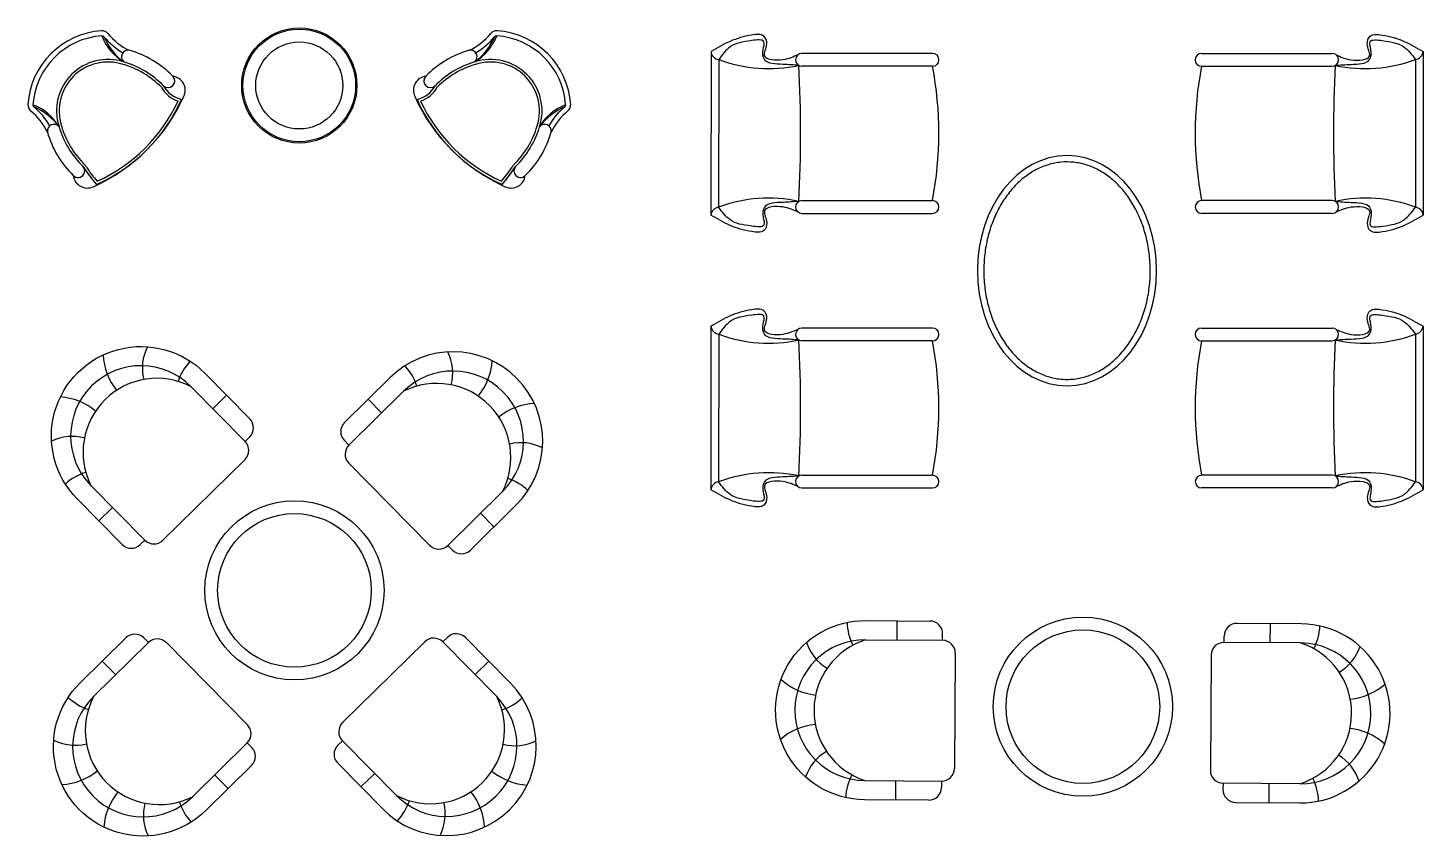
# Model space of a CAD drawing. Header units: inches. Extents: x -1722 to 16025, y 4938 to 18448.
# Drawn here: x -1713 to 3735, y 15289 to 18448 of the extents above; entities that cross this region are included whole.
import ezdxf

# ---------------------------------------------------------------- set-up
doc = ezdxf.new("R2010")
doc.units = ezdxf.units.IN
doc.header["$MEASUREMENT"] = 0
doc.layers.add('freecads.com', color=7, linetype='Continuous')

msp = doc.modelspace()

# ---------------------------------------------------------------- linework, layer by layer
at = {"layer": 'freecads.com'}
for p, q in [((954.6, 18355.4), (954.4, 17715.7)), ((984.5, 18323.9), (984.4, 17747.2)), ((1819.6, 18347.8), (1309.6, 18348)), ((2870.1, 18347.8), (3380.1, 18348)), ((3705.1, 18323.9), (3705.2, 17747.2)), ((3735.1, 18355.4), (3735.2, 17715.7)), ((1819.5, 18297.8), (1309.5, 18298)), ((2870.1, 18297.8), (3380.1, 18298)), ((1309.4, 17773), (1819.4, 17772.8)), ((3380.2, 17773), (2870.2, 17772.8)), ((1309.4, 17723), (1819.4, 17722.8)), ((3380.2, 17723), (2870.2, 17722.8)), ((954.5, 17282.3), (954.4, 16642.6)), ((1819.5, 17274.7), (1309.5, 17274.9)), ((2870.1, 17274.7), (3380.1, 17274.9)), ((3735.1, 17282.3), (3735.2, 16642.6)), ((984.5, 17250.8), (984.4, 16674.1)), ((1819.5, 17224.7), (1309.5, 17224.9)), ((2870.1, 17224.7), (3380.1, 17224.9)), ((3705.1, 17250.8), (3705.2, 16674.1)), ((-1075.1, 17045.6), (-864.6, 16831.9)), ((-936.9, 17012.2), (-990.3, 16959.5)), ((-245.6, 17027.7), (-459.4, 16817.2)), ((-384.4, 16996.4), (-331.7, 16942.9)), ((-864.6, 16831.9), (-846.8, 16849.4)), ((-459.4, 16817.2), (-476.9, 16835)), ((-865.1, 16761.2), (-1185.7, 16445.4)), ((-459.9, 16746.5), (-144.1, 16425.9)), ((1309.4, 16699.9), (1819.4, 16699.7)), ((3380.2, 16699.9), (2870.2, 16699.7)), ((-1466.9, 16659.6), (-1256.4, 16445.9)), ((140.3, 16635.9), (-73.4, 16425.4)), ((1309.4, 16649.9), (1819.4, 16649.7)), ((3380.2, 16649.9), (2870.2, 16649.7)), ((-1382.1, 16573.6), (-1435.6, 16520.9)), ((54.3, 16551.1), (106.9, 16497.7)), ((-1256.4, 16445.9), (-1274.2, 16428.4)), ((-73.4, 16425.4), (-55.8, 16407.6)), ((1680.3, 16130.8), (1679.8, 16055.8)), ((1858.9, 16054.5), (1859.1, 16079.5)), ((3137.8, 16119.9), (3137.3, 16044.9)), ((-1456.1, 15835.2), (-1242.4, 16045.8)), ((-1242.4, 16045.8), (-1260, 16063.6)), ((-1171.7, 16045.3), (-855.9, 15724.7)), ((-163.5, 16048.7), (-484, 15732.9)), ((-92.8, 16048.2), (-75, 16065.7)), ((117.8, 15834.4), (-92.8, 16048.2)), ((1558.9, 16056.7), (1858.9, 16054.5)), ((2958.1, 16046.2), (2958.3, 16071.2)), ((3258.1, 16044), (2958.1, 16046.2)), ((-1422.7, 15973.5), (-1370.1, 15920)), ((86.4, 15973.1), (33, 15920.5)), ((1908.6, 16004.1), (1905.2, 15554.1)), ((2907.7, 15996.6), (2904.4, 15546.6)), ((-1070.2, 15443.4), (-856.4, 15654)), ((-856.4, 15654), (-838.9, 15636.2)), ((-484.6, 15662.2), (-502.4, 15644.6)), ((-274, 15448.5), (-484.6, 15662.2)), ((-984.1, 15528.2), (-931.5, 15474.8)), ((-358.8, 15534.5), (-412.3, 15481.9)), ((1554.8, 15506.7), (1854.8, 15504.5)), ((1675.6, 15505.8), (1675.1, 15430.8)), ((1854.8, 15504.5), (1854.6, 15479.5)), ((2954, 15496.2), (2953.8, 15471.2)), ((3254, 15494), (2954, 15496.2)), ((3133.1, 15494.9), (3132.6, 15419.9))]:
    msp.add_line(p, q, dxfattribs=at)
for points in [[(-1344.9, 16428.9), (-1520.4, 16607, -1), (-1021.7, 17098.2), (-846.2, 16920.2)], [(14.9, 16407), (193, 16582.5, 1), (-298.3, 17081.2), (-476.4, 16905.7)], [(1804.2, 15429.8), (1554.2, 15431.7, -1), (1559.5, 16131.7), (1809.5, 16129.8)], [(3003.4, 15420.8), (3253.4, 15419, 1), (3258.7, 16119), (3008.7, 16120.8)], [(-839.4, 15565.4), (-1017.5, 15390, -1), (-1508.8, 15888.7), (-1330.7, 16064.1)], [(-502.9, 15573.9), (-327.5, 15395.8, 1), (171.2, 15887.1), (-4.2, 16065.2)]]:
    msp.add_lwpolyline(points, format="xyb", dxfattribs=at)
at = {"layer": 'freecads.com', "ltscale": 0.4}
for radius in [225, 225, 220, 220, 170, 170]:
    msp.add_circle((-653.1, 18222.7), radius, dxfattribs=at)
at = {"layer": 'freecads.com'}
for centre, radius in [((-671.9, 16249.7), 350), ((-671.9, 16249.7), 300), ((2406.6, 15795.2), 350), ((2406.6, 15795.2), 300)]:
    msp.add_circle(centre, radius, dxfattribs=at)
for centre, radius, start, end in [((-1404.6, 18128.2), 308.9, 93.8841, 176.2118), ((-1404.6, 18128.2), 308.9, 93.8841, 176.2118), ((-1404.6, 18128.2), 289.1, 93.8841, 176.2118), ((-1404.6, 18128.2), 289.1, 93.8841, 176.2118), ((-1423.5, 18406.7), 29.7, 39.6415, 93.8841), ((-1423.5, 18406.7), 29.7, 39.6415, 93.8841), ((-1423.5, 18406.7), 9.89, 39.6415, 93.8841), ((-1233.8, 18489.8), 204, 201.026, 239.2005), ((-1423.5, 18406.7), 9.89, 39.6415, 93.8841), ((-1233.8, 18489.8), 204, 201.026, 239.2005), ((-1208.1, 18585.2), 250.1, 219.6415, 244.186), ((-1208.1, 18585.2), 250.1, 219.6415, 244.186), ((-98.1, 18585.2), 250.1, 295.814, 320.3585), ((-98.1, 18585.2), 250.1, 295.814, 320.3585), ((-72.4, 18489.8), 204, 300.7995, 338.974), ((-72.4, 18489.8), 204, 300.7995, 338.974), ((117.3, 18406.7), 29.7, 86.1159, 140.3585), ((117.3, 18406.7), 29.7, 86.1159, 140.3585), ((117.3, 18406.7), 9.89, 86.1159, 140.3585), ((117.3, 18406.7), 9.89, 86.1159, 140.3585), ((98.4, 18128.2), 289.1, 3.7882, 86.1159), ((98.4, 18128.2), 289.1, 3.7882, 86.1159), ((98.4, 18128.2), 308.9, 3.7882, 86.1159), ((98.4, 18128.2), 308.9, 3.7882, 86.1159), ((-1208.1, 18585.2), 269.8, 219.6415, 240.3295), ((-1190, 18511.4), 246.5, 203.523, 233.0078), ((-1208.1, 18585.2), 269.8, 219.6415, 240.3295), ((-1190, 18511.4), 246.5, 203.523, 233.0078), ((-1321.4, 18334.4), 26, 80.2934, 229.7342), ((-1321.4, 18334.4), 26, 80.2934, 229.7342), ((-1420.4, 17994), 380.4, 44.1229, 74.2362), ((-1420.4, 17994), 380.4, 44.1229, 74.2362), ((114.2, 17994), 380.4, 105.7638, 135.8771), ((114.2, 17994), 380.4, 105.7638, 135.8771), ((15.2, 18334.4), 26, 310.2658, 99.7066), ((15.2, 18334.4), 26, 310.2658, 99.7066), ((-116.2, 18511.4), 246.5, 306.9922, 336.477), ((-116.2, 18511.4), 246.5, 306.9922, 336.477), ((-98.1, 18585.2), 269.8, 299.6705, 320.3585), ((-98.1, 18585.2), 269.8, 299.6705, 320.3585), ((-1399.9, 18123.2), 201.1, 72.1577, 197.8423), ((-1399.9, 18123.2), 201.1, 72.1577, 197.8423), ((-1399.9, 18123.2), 201.1, 72.1577, 197.8423), ((-1399.9, 18123.2), 201.1, 72.1577, 197.8423), ((-1399.9, 18123.2), 191.2, 72.122, 197.878), ((-1399.9, 18123.2), 191.2, 72.122, 197.878), ((-1439.7, 17970.9), 358.4, 44.4074, 73.5467), ((-1439.7, 17970.9), 358.4, 44.4074, 73.5467), ((-1439.7, 17970.9), 358.4, 44.4074, 73.5467), ((-1439.7, 17970.9), 358.4, 44.4074, 73.5467), ((-1439.7, 17970.9), 358.4, 44.4074, 73.5467), ((-1439.7, 17970.9), 358.4, 44.4074, 73.5467), ((133.5, 17970.9), 358.4, 106.4533, 135.5926), ((133.5, 17970.9), 358.4, 106.4533, 135.5926), ((133.5, 17970.9), 358.4, 106.4533, 135.5926), ((133.5, 17970.9), 358.4, 106.4533, 135.5926), ((133.5, 17970.9), 358.4, 106.4533, 135.5926), ((133.5, 17970.9), 358.4, 106.4533, 135.5926), ((93.7, 18123.2), 201.1, 342.1577, 107.8423), ((93.7, 18123.2), 201.1, 342.1577, 107.8423), ((93.7, 18123.2), 201.1, 342.1577, 107.8423), ((93.7, 18123.2), 201.1, 342.1577, 107.8423), ((93.7, 18123.2), 191.2, 342.122, 107.878), ((93.7, 18123.2), 191.2, 342.122, 107.878), ((988.6, 18357.7), 34.1, 183.9558, 263.218), ((1179.9, 18847.3), 558.7, 249.5337, 282.1426), ((1309.5, 18323), 25, 89.9862, 269.9862), ((1819.5, 18322.8), 25, 269.9862, 89.9862), ((2870.1, 18322.8), 25, 90.0138, 270.0138), ((3380.1, 18323), 25, 270.0138, 90.0138), ((3509.7, 18847.3), 558.7, 257.8574, 290.4663), ((3701, 18357.7), 34.1, 276.782, 356.0442), ((-1439.7, 17970.9), 348.5, 44.6264, 73.5665), ((-1439.7, 17970.9), 348.5, 44.6264, 73.5665), ((-1165.5, 18240.3), 26, 225.6073, 45.5182), ((-1165.5, 18240.3), 26, 225.6073, 45.5182), ((-1165.5, 18240.3), 26, 302.6151, 45.5182), ((-1165.5, 18240.3), 26, 302.6151, 45.5182), ((-1153.9, 18203.9), 55.3, 334.7776, 83.1373), ((-1153.9, 18203.9), 55.3, 334.7776, 83.1373), ((-152.3, 18203.9), 55.3, 96.8627, 205.2224), ((-152.3, 18203.9), 55.3, 96.8627, 205.2224), ((-140.7, 18240.3), 26, 134.4818, 237.3849), ((-140.7, 18240.3), 26, 134.4818, 314.3927), ((-140.7, 18240.3), 26, 134.4818, 237.3849), ((-140.7, 18240.3), 26, 134.4818, 314.3927), ((133.5, 17970.9), 348.5, 106.4335, 135.3736), ((133.5, 17970.9), 348.5, 106.4335, 135.3736), ((-3665.5, 18036.7), 4970, 356.9225, 3.0499), ((453.9, 18035.7), 1390.6, 349.1055, 10.8669), ((4235.8, 18035.7), 1390.6, 169.1331, 190.8945), ((8355.1, 18036.7), 4970, 176.9501, 183.0775), ((-1089.7, 18272.9), 117, 209.3016, 251.646), ((-1089.7, 18272.9), 117, 209.3016, 251.646), ((-1089.7, 18272.9), 107.1, 208.6101, 257.5826), ((-1089.7, 18272.9), 107.1, 208.6101, 257.5826), ((-1089.7, 18272.9), 107.1, 208.6101, 257.5826), ((-1089.7, 18272.9), 107.1, 208.6101, 257.5826), ((-216.5, 18272.9), 107.1, 282.4174, 331.3899), ((-216.5, 18272.9), 107.1, 282.4174, 331.3899), ((-216.5, 18272.9), 107.1, 282.4174, 331.3899), ((-216.5, 18272.9), 107.1, 282.4174, 331.3899), ((-216.5, 18272.9), 117, 288.354, 330.6984), ((-216.5, 18272.9), 117, 288.354, 330.6984), ((-1683.2, 18146.6), 29.7, 176.2118, 230.2952), ((-1683.2, 18146.6), 29.7, 176.2118, 230.2952), ((-1766.5, 17957.1), 204, 30.7995, 68.974), ((-1766.5, 17957.1), 204, 30.7995, 68.974), ((-1683.2, 18146.6), 9.89, 176.2118, 230.2952), ((-1683.2, 18146.6), 9.89, 176.2118, 230.2952), ((-1742.7, 18466), 699.7, 294.0865, 335.9135), ((-1742.7, 18466), 699.7, 294.0865, 335.9135), ((-1711.6, 18434.9), 655.5, 293.9961, 336.0039), ((-1711.6, 18434.9), 655.5, 293.9961, 336.0039), ((-1711.6, 18434.9), 655.5, 293.9961, 336.0039), ((-1711.6, 18434.9), 655.5, 293.9961, 336.0039), ((-1711.6, 18434.9), 645.6, 294.6447, 334.9831), ((-1711.6, 18434.9), 645.6, 294.6447, 334.9831), ((436.5, 18466), 699.7, 204.0865, 245.9135), ((436.5, 18466), 699.7, 204.0865, 245.9135), ((405.4, 18434.9), 655.5, 203.9961, 246.0039), ((405.4, 18434.9), 655.5, 203.9961, 246.0039), ((405.4, 18434.9), 655.5, 203.9961, 246.0039), ((405.4, 18434.9), 655.5, 203.9961, 246.0039), ((405.4, 18434.9), 645.6, 205.0169, 245.3553), ((405.4, 18434.9), 645.6, 205.0169, 245.3553), ((460.3, 17957.1), 204, 111.026, 149.2005), ((460.3, 17957.1), 204, 111.026, 149.2005), ((377, 18146.6), 9.89, 309.7048, 3.7882), ((377, 18146.6), 9.89, 309.7048, 3.7882), ((377, 18146.6), 29.7, 309.7048, 3.7882), ((377, 18146.6), 29.7, 309.7048, 3.7882), ((-1861.9, 17931.4), 250.1, 25.814, 50.2952), ((-1861.9, 17931.4), 250.1, 25.814, 50.2952), ((-1788.1, 17913.2), 246.5, 36.9922, 66.477), ((-1788.1, 17913.2), 246.5, 36.9922, 66.477), ((-1861.9, 17931.4), 269.8, 29.6705, 50.2952), ((-1861.9, 17931.4), 269.8, 29.6705, 50.2952), ((481.9, 17913.2), 246.5, 113.523, 143.0078), ((481.9, 17913.2), 246.5, 113.523, 143.0078), ((555.7, 17931.4), 269.8, 129.7048, 150.3295), ((555.7, 17931.4), 269.8, 129.7048, 150.3295), ((555.7, 17931.4), 250.1, 129.7048, 154.186), ((555.7, 17931.4), 250.1, 129.7048, 154.186), ((-1611.1, 18044.7), 26, 40.2658, 189.7066), ((-1611.1, 18044.7), 26, 40.2658, 189.7066), ((-1270.7, 18143.7), 380.4, 195.7638, 225.8771), ((-1270.7, 18143.7), 380.4, 195.7638, 225.8771), ((-1247.6, 18163), 358.4, 196.4533, 225.5926), ((-1247.6, 18163), 358.4, 196.4533, 225.5926), ((-1247.6, 18163), 358.4, 196.4533, 225.5926), ((-1247.6, 18163), 358.4, 196.4533, 225.5926), ((-1247.6, 18163), 358.4, 196.4533, 225.5926), ((-1247.6, 18163), 358.4, 196.4533, 225.5926), ((-1247.6, 18163), 348.5, 196.4335, 225.6081), ((-1247.6, 18163), 348.5, 196.4335, 225.6081), ((-58.6, 18163), 348.5, 314.3919, 343.5665), ((-58.6, 18163), 348.5, 314.3919, 343.5665), ((-58.6, 18163), 358.4, 314.4074, 343.5467), ((-58.6, 18163), 358.4, 314.4074, 343.5467), ((-58.6, 18163), 358.4, 314.4074, 343.5467), ((-58.6, 18163), 358.4, 314.4074, 343.5467), ((-58.6, 18163), 358.4, 314.4074, 343.5467), ((-58.6, 18163), 358.4, 314.4074, 343.5467), ((-35.5, 18143.7), 380.4, 314.1229, 344.2362), ((-35.5, 18143.7), 380.4, 314.1229, 344.2362), ((304.9, 18044.7), 26, 350.2934, 139.7342), ((304.9, 18044.7), 26, 350.2934, 139.7342), ((-1517, 17888.8), 26, 224.5974, 44.3927), ((-1517, 17888.8), 26, 224.5974, 44.3927), ((-1517, 17888.8), 26, 224.4818, 327.3849), ((-1517, 17888.8), 26, 224.4818, 327.3849), ((-1480.7, 17877.2), 55.3, 186.8627, 295.2224), ((-1517, 17888.8), 26, 224.4818, 224.5974), ((-1480.7, 17877.2), 55.3, 186.8627, 295.2224), ((-1517, 17888.8), 26, 224.4818, 224.5974), ((-1014.5, 18214.9), 573.5, 212.4649, 221.3424), ((-1517, 17888.8), 26, 21.5667, 44.3927), ((-1014.5, 18214.9), 573.5, 212.4649, 221.3424), ((-1517, 17888.8), 26, 21.5667, 44.3927), ((-1014.5, 18214.9), 573.5, 213.4945, 221.3424), ((-1014.5, 18214.9), 573.5, 213.4945, 221.3424), ((-1517, 17888.8), 35.9, 23.3525, 44.5723), ((-1517, 17888.8), 35.9, 23.3525, 44.5723), ((-1014.5, 18214.9), 563.6, 213.5905, 220.6001), ((-1014.5, 18214.9), 563.6, 213.5905, 220.6001), ((-291.7, 18214.9), 563.6, 319.3999, 326.4095), ((-291.7, 18214.9), 563.6, 319.3999, 326.4095), ((-291.7, 18214.9), 573.5, 318.6576, 327.5351), ((-291.7, 18214.9), 573.5, 318.6576, 327.5351), ((-291.7, 18214.9), 573.5, 318.6576, 326.5055), ((-291.7, 18214.9), 573.5, 318.6576, 326.5055), ((174.5, 17877.2), 55.3, 244.7776, 353.1373), ((174.5, 17877.2), 55.3, 244.7776, 353.1373), ((210.8, 17888.8), 35.9, 135.4277, 156.6475), ((210.8, 17888.8), 35.9, 135.4277, 156.6475), ((210.8, 17888.8), 26, 135.6073, 315.4026), ((210.8, 17888.8), 26, 135.6073, 315.4026), ((210.8, 17888.8), 26, 135.6073, 158.4333), ((210.8, 17888.8), 26, 135.6073, 158.4333), ((210.8, 17888.8), 26, 212.6151, 315.5182), ((210.8, 17888.8), 26, 212.6151, 315.5182), ((210.8, 17888.8), 26, 315.4026, 315.5182), ((210.8, 17888.8), 26, 315.4026, 315.5182), ((1179.5, 17223.7), 558.7, 77.8298, 110.4387), ((1309.4, 17748), 25, 89.9862, 269.9862), ((1819.4, 17747.8), 25, 269.9862, 89.9862), ((2870.2, 17747.8), 25, 90.0138, 270.0138), ((3380.2, 17748), 25, 270.0138, 90.0138), ((3510.1, 17223.7), 558.7, 69.5613, 102.1702), ((988.4, 17713.4), 34.1, 96.7544, 176.0166), ((3701.2, 17713.4), 34.1, 3.9834, 83.2456), ((988.6, 17284.6), 34.1, 183.9558, 263.218), ((1309.5, 17249.9), 25, 89.9862, 269.9862), ((1819.5, 17249.7), 25, 269.9862, 89.9862), ((2870.1, 17249.7), 25, 90.0138, 270.0138), ((3380.1, 17249.9), 25, 270.0138, 90.0138), ((3701, 17284.6), 34.1, 276.782, 356.0442), ((1179.9, 17774.2), 558.7, 249.5337, 282.1426), ((-3665.5, 16963.6), 4970, 356.9225, 3.0499), ((453.8, 16962.6), 1390.6, 349.1055, 10.8669), ((4235.8, 16962.6), 1390.6, 169.1331, 190.8945), ((8355.1, 16963.6), 4970, 176.9501, 183.0775), ((3509.7, 17774.2), 558.7, 257.8574, 290.4663), ((-1179.5, 17182.1), 240, 182.9441, 218.889), ((-1083.9, 17118), 182.1, 152.6442, 194.1431), ((-235.8, 17100), 182.1, 344.9974, 26.4963), ((-1271, 16852.6), 275, 44.5702, 224.5702), ((-929.5, 17002.4), 206.7, 136.3101, 162.0154), ((-391.9, 16986.7), 206.7, 17.125, 42.8303), ((-139.2, 17162.6), 240, 320.2515, 356.1964), ((-1208.5, 16789.2), 289.1, 62.5155, 206.625), ((-52.7, 16831.8), 275, 314.5702, 134.5702), ((-116.1, 16769.3), 289.1, 332.5155, 116.625), ((-1601.8, 16766), 240, 50.2515, 86.1964), ((276.8, 16740.3), 240, 92.9441, 128.889), ((-881.9, 16885.1), 50, 314.5702, 44.5702), ((-441.3, 16870.1), 50, 134.5702, 224.5702), ((-1539.2, 16669.5), 182.1, 74.9974, 116.4963), ((-900.2, 16796.8), 50, 314.5702, 44.5702), ((-424.3, 16781.6), 50, 134.5702, 224.5702), ((212.8, 16644.7), 182.1, 62.6442, 104.1431), ((-1425.9, 16513.3), 206.7, 107.125, 132.8303), ((97.1, 16490.2), 206.7, 46.3101, 72.0154), ((988.4, 16640.3), 34.1, 96.7544, 176.0166), ((1179.5, 16150.6), 558.7, 77.8298, 110.4387), ((1309.4, 16674.9), 25, 89.9862, 269.9862), ((1819.4, 16674.7), 25, 269.9862, 89.9862), ((2870.2, 16674.7), 25, 90.0138, 270.0138), ((3380.2, 16674.9), 25, 270.0138, 90.0138), ((3510.1, 16150.6), 558.7, 69.5613, 102.1702), ((3701.2, 16640.3), 34.1, 3.9834, 83.2456), ((-1309.3, 16464), 50, 224.5702, 314.5702), ((-1220.8, 16481), 50, 224.5702, 314.5702), ((-108.5, 16461), 50, 224.5702, 314.5702), ((-20.2, 16442.7), 50, 224.5702, 314.5702), ((1809.1, 16079.8), 50, 359.5702, 89.5702), ((-1295.6, 16028.5), 50, 44.5702, 134.5702), ((-39.9, 16030.1), 50, 44.5702, 134.5702), ((1692.5, 16129.2), 206.7, 181.3101, 207.0154), ((3008.3, 16070.8), 50, 89.5702, 179.5702), ((3125.6, 16118.4), 206.7, 332.125, 357.8303), ((-1207.3, 16010.2), 50, 44.5702, 134.5702), ((-128.4, 16013.1), 50, 44.5702, 134.5702), ((1556.9, 15781.7), 275, 89.5702, 269.5702), ((1501.5, 16101.7), 182.1, 197.6442, 239.1431), ((1645.9, 15781), 289.1, 107.5155, 251.625), ((1858.6, 16004.5), 50, 359.5702, 89.5702), ((2957.7, 15996.2), 50, 89.5702, 179.5702), ((3167, 15769.6), 289.1, 287.5155, 71.625), ((3256, 15769), 275, 269.5702, 89.5702), ((3316.2, 16088.1), 182.1, 299.9974, 341.4963), ((1388.7, 16079.4), 240, 227.9441, 263.889), ((3428.7, 16064.1), 240, 275.2515, 311.1964), ((-1412.9, 15980.9), 206.7, 226.3101, 252.0154), ((-1263.2, 15639.3), 275, 134.5702, 314.5702), ((-1199.7, 15701.8), 289.1, 152.5155, 296.625), ((-140.6, 15704.9), 289.1, 242.5155, 26.625), ((-78.1, 15641.4), 275, 224.5702, 44.5702), ((76.7, 15980.7), 206.7, 287.125, 312.8303), ((-891.5, 15689.6), 50, 314.5702, 44.5702), ((-449, 15697.3), 50, 134.5702, 224.5702), ((1384.2, 15486.6), 240, 95.2515, 131.1964), ((3424.3, 15471.3), 240, 47.9441, 83.889), ((-1528.6, 15826.5), 182.1, 242.6442, 284.1431), ((-874.5, 15601.1), 50, 314.5702, 44.5702), ((-467.3, 15609), 50, 134.5702, 224.5702), ((190, 15824.6), 182.1, 254.9974, 296.4963), ((1496.7, 15462.6), 182.1, 119.9974, 161.4963), ((3311.4, 15449), 182.1, 17.6442, 59.1431), ((-1592.6, 15730.9), 240, 272.9441, 308.889), ((252.6, 15728), 240, 230.2515, 266.1964), ((1687.3, 15432.3), 206.7, 152.125, 177.8303), ((1855.2, 15554.5), 50, 269.5702, 359.5702), ((2954.4, 15546.2), 50, 179.5702, 269.5702), ((1804.6, 15479.8), 50, 269.5702, 359.5702), ((3120.4, 15421.5), 206.7, 1.3101, 27.0154), ((-1176.6, 15308.6), 240, 140.2515, 176.1964), ((-1080, 15371.2), 182.1, 164.9974, 206.4963), ((-923.9, 15484.5), 206.7, 197.125, 222.8303), ((-419.7, 15491.7), 206.7, 316.3101, 342.0154), ((-265.3, 15376), 182.1, 332.6442, 14.1431), ((-169.7, 15312), 240, 2.9441, 38.889), ((3003.8, 15470.8), 50, 179.5702, 269.5702)]:
    msp.add_arc(centre, radius, start, end, dxfattribs=at)
at = {"layer": 'freecads.com', "extrusion": (0, 0, -1)}
msp.add_ellipse((2344.8, 17499), major_axis=(0, -450), ratio=0.777778, dxfattribs=at)
at = {"layer": 'freecads.com'}
for points in [[(1294.1, 18342.6), (1235.7, 18323.1), (1163.5, 18339.2), (1172.4, 18384.7), (1161.2, 18415.2), (1113.7, 18419.5), (1029, 18395.1), (954.6, 18355.4)], [(1297.4, 18301.1), (1235.7, 18305), (1163.5, 18323.8), (1158.5, 18363.2), (1161.2, 18393.7), (1113.7, 18398.1), (1029, 18373.6), (984.5, 18323.9)], [(1297.3, 17769.8), (1235.6, 17766), (1163.3, 17747.1), (1158.3, 17707.8), (1161, 17677.3), (1113.5, 17673), (1028.8, 17697.5), (984.4, 17747.2)], [(1293.9, 17728.3), (1235.6, 17747.8), (1163.3, 17731.8), (1172.3, 17686.3), (1161, 17655.8), (1113.5, 17651.5), (1028.8, 17676), (954.4, 17715.7)], [(1294.1, 17269.5), (1235.7, 17250), (1163.5, 17266.1), (1172.4, 17311.6), (1161.2, 17342.1), (1113.7, 17346.4), (1029, 17322), (954.5, 17282.3)], [(1297.4, 17228), (1235.7, 17231.9), (1163.5, 17250.7), (1158.5, 17290.1), (1161.2, 17320.6), (1113.7, 17325), (1029, 17300.5), (984.5, 17250.8)], [(1293.9, 16655.2), (1235.6, 16674.7), (1163.3, 16658.7), (1172.3, 16613.2), (1161, 16582.7), (1113.5, 16578.4), (1028.8, 16602.9), (954.4, 16642.6)], [(1297.3, 16696.7), (1235.6, 16692.9), (1163.3, 16674), (1158.3, 16634.7), (1161, 16604.2), (1113.5, 16599.9), (1028.8, 16624.4), (984.4, 16674.1)]]:
    msp.add_spline(points, degree=3, dxfattribs=at)
for points, knots in [([(3395.5, 18342.6), (3412.7, 18334.6), (3450.5, 18317), (3546.1, 18322.9), (3510.6, 18379.6), (3526.8, 18426.3), (3593.5, 18418.3), (3659.9, 18399.2), (3710.4, 18369.8), (3735.1, 18355.4)], [0, 0, 0, 0, 61.495145, 135.541055, 181.836528, 214.386965, 262.113979, 350.276493, 434.631172, 434.631172, 434.631172, 434.631172]), ([(3392.2, 18301.1), (3411.6, 18302.6), (3454.6, 18306), (3531, 18305.9), (3534.3, 18359.2), (3518.9, 18406.1), (3598.1, 18394.9), (3658.7, 18386.6), (3691.1, 18342.8), (3705.1, 18323.9)], [0, 0, 0, 0, 61.820795, 136.520111, 176.160357, 206.829091, 254.556104, 342.718618, 409.402188, 409.402188, 409.402188, 409.402188]), ([(2344.8, 17074), (2334.4, 17074), (2324, 17074.6), (2297.1, 17078.1), (2280.7, 17081.8), (2248.5, 17092.6), (2232.6, 17099.6), (2201.8, 17116.9), (2186.9, 17127.1), (2158.3, 17150.5), (2144.7, 17163.7), (2119.1, 17192.8), (2107.1, 17208.7), (2085.2, 17242.8), (2075.2, 17261), (2057.5, 17299.3), (2049.9, 17319.4), (2037, 17360.9), (2031.9, 17382.3), (2024.2, 17426), (2021.7, 17448.3), (2019.4, 17493), (2019.6, 17515.5), (2022.7, 17560.2), (2025.7, 17582.4), (2034.2, 17625.8), (2039.8, 17647.1), (2053.4, 17688.2), (2061.4, 17708), (2079.8, 17745.7), (2090.1, 17763.5), (2112.7, 17796.9), (2124.9, 17812.4), (2151, 17840.6), (2164.9, 17853.4), (2193.9, 17875.8), (2209, 17885.6), (2240.1, 17901.8), (2256, 17908.3), (2288.4, 17918.1), (2304.9, 17921.3), (2337.9, 17924.4), (2354.5, 17924.4), (2387.6, 17920.8), (2404, 17917.4), (2436.3, 17907.3), (2452.3, 17900.6), (2483.2, 17884), (2498.3, 17874.1), (2527.1, 17851.3), (2540.9, 17838.4), (2566.8, 17809.8), (2579, 17794.2), (2601.3, 17760.5), (2611.5, 17742.5), (2629.6, 17704.6), (2637.5, 17684.7), (2650.9, 17643.5), (2656.3, 17622.1), (2664.5, 17578.6), (2667.3, 17556.4), (2670.1, 17511.7), (2670.2, 17489.2), (2667.6, 17444.5), (2664.9, 17422.2), (2656.9, 17378.6), (2651.6, 17357.2), (2638.5, 17315.9), (2630.7, 17295.9), (2612.8, 17257.8), (2602.7, 17239.7), (2580.5, 17205.9), (2568.4, 17190.1), (2542.6, 17161.4), (2528.9, 17148.3), (2500.2, 17125.3), (2485.2, 17115.2), (2454.3, 17098.3), (2438.4, 17091.5), (2406.1, 17081.1), (2389.7, 17077.5), (2363.7, 17074.5), (2354.3, 17074), (2344.8, 17074)], [0, 0, 0, 0, 0.098285, 0.098285, 0.254581, 0.254581, 0.410878, 0.410878, 0.567174, 0.567174, 0.72347, 0.72347, 0.879766, 0.879766, 1.036062, 1.036062, 1.192359, 1.192359, 1.348655, 1.348655, 1.504951, 1.504951, 1.661247, 1.661247, 1.817544, 1.817544, 1.97384, 1.97384, 2.130136, 2.130136, 2.286432, 2.286432, 2.442729, 2.442729, 2.599025, 2.599025, 2.755321, 2.755321, 2.911617, 2.911617, 3.067914, 3.067914, 3.22421, 3.22421, 3.380506, 3.380506, 3.536802, 3.536802, 3.693098, 3.693098, 3.849395, 3.849395, 4.005691, 4.005691, 4.161987, 4.161987, 4.318283, 4.318283, 4.47458, 4.47458, 4.630876, 4.630876, 4.787172, 4.787172, 4.943468, 4.943468, 5.099765, 5.099765, 5.256061, 5.256061, 5.412357, 5.412357, 5.568653, 5.568653, 5.72495, 5.72495, 5.881246, 5.881246, 6.037542, 6.037542, 6.193838, 6.193838, 6.283185, 6.283185, 6.283185, 6.283185]), ([(3392.3, 17769.8), (3411.8, 17768.3), (3454.7, 17765), (3531.1, 17765.1), (3534.5, 17711.8), (3519.1, 17664.9), (3598.3, 17676.1), (3658.9, 17684.4), (3691.3, 17728.3), (3705.2, 17747.2)], [0, 0, 0, 0, 61.820795, 136.520111, 176.160357, 206.829091, 254.556104, 342.718618, 409.402188, 409.402188, 409.402188, 409.402188]), ([(3395.7, 17728.3), (3412.8, 17736.3), (3450.6, 17754), (3546.2, 17748.1), (3510.7, 17691.4), (3527, 17644.7), (3593.7, 17652.8), (3660, 17671.9), (3710.5, 17701.3), (3735.2, 17715.7)], [0, 0, 0, 0, 61.495145, 135.541055, 181.836528, 214.386965, 262.113979, 350.276493, 434.631172, 434.631172, 434.631172, 434.631172]), ([(3392.2, 17228), (3411.6, 17229.5), (3454.6, 17232.9), (3531, 17232.8), (3534.4, 17286.1), (3518.9, 17332.9), (3598.1, 17321.8), (3658.7, 17313.5), (3691.1, 17269.7), (3705.1, 17250.8)], [0, 0, 0, 0, 61.820795, 136.520111, 176.160357, 206.829091, 254.556104, 342.718618, 409.402188, 409.402188, 409.402188, 409.402188]), ([(3395.5, 17269.5), (3412.7, 17261.5), (3450.5, 17243.9), (3546.1, 17249.8), (3510.6, 17306.5), (3526.8, 17353.2), (3593.6, 17345.2), (3659.9, 17326.1), (3710.4, 17296.7), (3735.1, 17282.3)], [0, 0, 0, 0, 61.495145, 135.541055, 181.836528, 214.386965, 262.113979, 350.276493, 434.631172, 434.631172, 434.631172, 434.631172]), ([(3392.3, 16696.7), (3411.8, 16695.2), (3454.7, 16691.9), (3531.1, 16692), (3534.5, 16638.7), (3519.1, 16591.8), (3598.3, 16603), (3658.9, 16611.3), (3691.3, 16655.2), (3705.2, 16674.1)], [0, 0, 0, 0, 61.820795, 136.520111, 176.160357, 206.829091, 254.556104, 342.718618, 409.402188, 409.402188, 409.402188, 409.402188]), ([(3395.7, 16655.2), (3412.8, 16663.2), (3450.6, 16680.9), (3546.2, 16675), (3510.7, 16618.3), (3527, 16571.6), (3593.7, 16579.7), (3660, 16598.8), (3710.5, 16628.2), (3735.2, 16642.6)], [0, 0, 0, 0, 61.495145, 135.541055, 181.836528, 214.386965, 262.113979, 350.276493, 434.631172, 434.631172, 434.631172, 434.631172])]:
    msp.add_open_spline(points, degree=3, knots=knots, dxfattribs=at)

doc.saveas('drawing.dxf')
